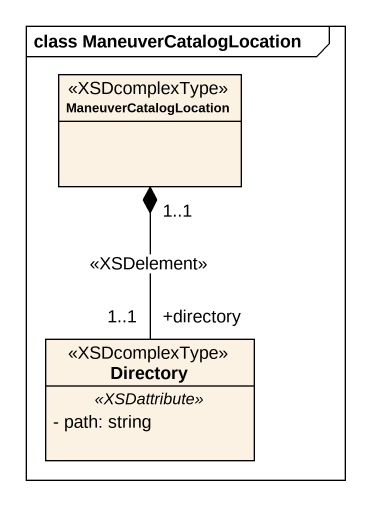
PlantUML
@startuml
mainframe class ManeuverCatalogLocation
hide circle
hide empty members
skinparam classAttributeIconSize 0
class ManeuverCatalogLocation <<XSDcomplexType>>
class Directory <<XSDcomplexType>> {
  .. <<XSDattribute>> ..
  - path: string
}
ManeuverCatalogLocation "1..1" *-- "+directory\n1..1" Directory : <<XSDelement>>
@enduml
